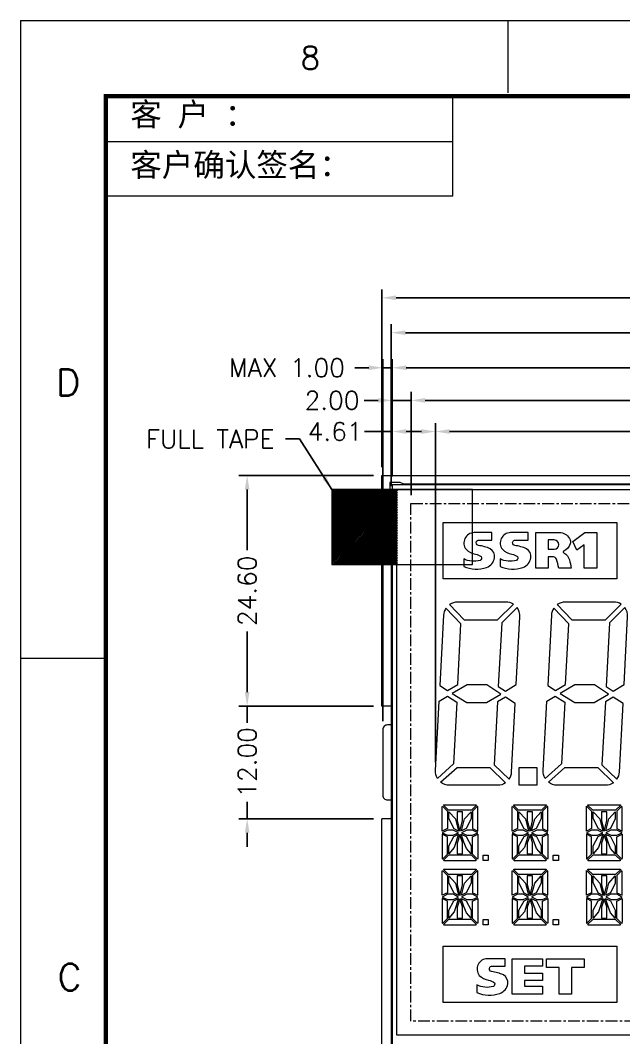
# Model space of a CAD drawing. Extents: x 105 to 1195, y -174 to 82.
# Drawn here: x 105.2 to 169.5, y -26.4 to 82.1 of the extents above; entities that cross this region are included whole.
import ezdxf

# ---------------------------------------------------------------- set-up
doc = ezdxf.new("R2010")
doc.units = 0
doc.header["$MEASUREMENT"] = 0
doc.linetypes.add('AUSGEZOGEN', pattern=[0])
doc.linetypes.add('CENTER', pattern=[2, 1.25, -0.25, 0.25, -0.25])
doc.layers.get('0').update_dxf_attribs({"linetype": 'AUSGEZOGEN'})
for name, color, linetype in [('BL', 3, 'Continuous'), ('D', 4, 'Continuous'), ('DIM', 4, 'Continuous'), ('辅料', 5, 'Continuous')]:
    doc.layers.add(name, color=color, linetype=linetype)
doc.styles.add('ROMANS', font='romans')
doc.dimstyles.new('FT', dxfattribs={"dimscale": 1.5, "dimtxt": 1.3, "dimasz": 1, "dimexe": 0.6, "dimexo": 0.6, "dimgap": 0.3, "dimtad": 0, "dimzin": 1, "dimdsep": 46, "dimtxsty": 'ROMANS', "dimcen": 0, "dimadec": 0, "dimazin": 0, "dimtfac": 1, "dimtmove": 0, "dimatfit": 3, "dimfxl": 0, "dimarcsym": 0})

# ---------------------------------------------------------------- blocks, each defined once
blk = doc.blocks.new('*D1')
at = {"layer": 'Defpoints', "color": 0, "transparency": 16777216}
for p in [(231.93, 52.52), (143.73, 33.57), (231.93, 33.57)]:
    blk.add_point(p, dxfattribs=at)
at = {"layer": 'DIM', "color": 0, "lineweight": -2, "transparency": 16777216}
for p, q in [((143.73, 34.47), (143.73, 53.42)), ((231.93, 34.47), (231.93, 53.42)), ((145.23, 52.52), (176.19, 52.52)), ((230.43, 52.52), (199.47, 52.52))]:
    blk.add_line(p, q, dxfattribs=at)
at = {"layer": 'DIM', "color": 0, "transparency": 16777216}
for points in [[(145.23, 52.77), (145.23, 52.27), (143.73, 52.52)], [(230.43, 52.77), (230.43, 52.27), (231.93, 52.52)]]:
    blk.add_solid(points, dxfattribs=at)
at = {"layer": 'DIM', "color": 0, "lineweight": 5, "transparency": 16777216, "insert": (187.83, 52.52), "char_height": 1.95, "attachment_point": 5, "style": 'ROMANS'}
blk.add_mtext('88.20%%P0.30 BL', dxfattribs=at)
blk = doc.blocks.new('*D2')
at = {"layer": 'Defpoints', "color": 0, "transparency": 16777216}
for p in [(230.93, 48.8), (144.73, 31.54), (230.93, 31.54)]:
    blk.add_point(p, dxfattribs=at)
at = {"layer": 'DIM', "color": 0, "lineweight": -2, "transparency": 16777216}
for p, q in [((144.73, 32.44), (144.73, 49.7)), ((230.93, 32.44), (230.93, 49.7)), ((146.23, 48.8), (179.02, 48.8)), ((229.43, 48.8), (196.63, 48.8))]:
    blk.add_line(p, q, dxfattribs=at)
at = {"layer": 'DIM', "color": 0, "transparency": 16777216}
for points in [[(146.23, 49.05), (146.23, 48.55), (144.73, 48.8)], [(229.43, 49.05), (229.43, 48.55), (230.93, 48.8)]]:
    blk.add_solid(points, dxfattribs=at)
at = {"layer": 'DIM', "color": 0, "lineweight": 5, "transparency": 16777216, "insert": (187.83, 48.8), "char_height": 1.95, "attachment_point": 5, "style": 'ROMANS'}
blk.add_mtext('86.20%%P0.10', dxfattribs=at)
blk = doc.blocks.new('*D3')
at = {"layer": 'Defpoints', "color": 0, "transparency": 16777216}
for p in [(230.83, 45.06), (144.83, 32.57), (230.83, 32.57)]:
    blk.add_point(p, dxfattribs=at)
at = {"layer": 'DIM', "color": 0, "lineweight": -2, "transparency": 16777216}
for p, q in [((144.83, 33.47), (144.83, 45.96)), ((230.83, 33.47), (230.83, 45.96)), ((146.33, 45.06), (176.23, 45.06)), ((229.33, 45.06), (199.42, 45.06))]:
    blk.add_line(p, q, dxfattribs=at)
at = {"layer": 'DIM', "color": 0, "transparency": 16777216}
for points in [[(146.33, 45.31), (146.33, 44.81), (144.83, 45.06)], [(229.33, 45.31), (229.33, 44.81), (230.83, 45.06)]]:
    blk.add_solid(points, dxfattribs=at)
at = {"layer": 'DIM', "color": 0, "lineweight": 5, "transparency": 16777216, "insert": (187.83, 45.06), "char_height": 1.95, "attachment_point": 5, "style": 'ROMANS'}
blk.add_mtext('86.00%%P0.2 LCD', dxfattribs=at)
blk = doc.blocks.new('*D4')
at = {"layer": 'Defpoints', "color": 0, "transparency": 16777216}
for p in [(228.83, 41.58), (146.83, 30.57), (228.83, 30.57)]:
    blk.add_point(p, dxfattribs=at)
at = {"layer": 'DIM', "color": 0, "lineweight": -2, "transparency": 16777216}
for p, q in [((146.83, 31.47), (146.83, 42.48)), ((228.83, 31.47), (228.83, 42.48)), ((148.33, 41.58), (180.27, 41.58)), ((227.33, 41.58), (195.38, 41.58))]:
    blk.add_line(p, q, dxfattribs=at)
at = {"layer": 'DIM', "color": 0, "transparency": 16777216}
for points in [[(148.33, 41.83), (148.33, 41.33), (146.83, 41.58)], [(227.33, 41.83), (227.33, 41.33), (228.83, 41.58)]]:
    blk.add_solid(points, dxfattribs=at)
at = {"layer": 'DIM', "color": 0, "lineweight": 5, "transparency": 16777216, "insert": (187.83, 41.58), "char_height": 1.95, "attachment_point": 5, "style": 'ROMANS'}
blk.add_mtext('V.A 82.00', dxfattribs=at)
blk = doc.blocks.new('*D5')
at = {"layer": 'Defpoints', "color": 0, "transparency": 16777216}
for p in [(226.22, 38.26), (226.22, 28.56), (149.44, 2.11)]:
    blk.add_point(p, dxfattribs=at)
at = {"layer": 'DIM', "color": 0, "lineweight": -2, "transparency": 16777216}
for p, q in [((149.44, 3.01), (149.44, 39.16)), ((226.22, 29.46), (226.22, 39.16)), ((150.94, 38.26), (180.27, 38.26)), ((224.72, 38.26), (195.38, 38.26))]:
    blk.add_line(p, q, dxfattribs=at)
at = {"layer": 'DIM', "color": 0, "transparency": 16777216}
for points in [[(150.94, 38.51), (150.94, 38.01), (149.44, 38.26)], [(224.72, 38.51), (224.72, 38.01), (226.22, 38.26)]]:
    blk.add_solid(points, dxfattribs=at)
at = {"layer": 'DIM', "color": 0, "lineweight": 5, "transparency": 16777216, "insert": (187.83, 38.26), "char_height": 1.95, "attachment_point": 5, "style": 'ROMANS'}
blk.add_mtext('A.A 76.78', dxfattribs=at)
blk = doc.blocks.new('*D14')
at = {"layer": 'Defpoints', "color": 0, "transparency": 16777216}
for p in [(144.83, 38.26), (144.83, 32.57), (149.44, 30.57)]:
    blk.add_point(p, dxfattribs=at)
at = {"layer": 'DIM', "color": 0, "lineweight": -2, "transparency": 16777216}
for p, q in [((144.83, 33.47), (144.83, 39.16)), ((149.44, 31.47), (149.44, 39.16)), ((144.83, 38.26), (141.88, 38.26)), ((147.94, 38.26), (146.33, 38.26))]:
    blk.add_line(p, q, dxfattribs=at)
at = {"layer": 'DIM', "color": 0, "transparency": 16777216}
for points in [[(146.33, 38.51), (146.33, 38.01), (144.83, 38.26)], [(147.94, 38.51), (147.94, 38.01), (149.44, 38.26)]]:
    blk.add_solid(points, dxfattribs=at)
at = {"layer": 'DIM', "color": 0, "lineweight": 5, "transparency": 16777216, "insert": (138.74, 38.26), "char_height": 1.95, "attachment_point": 5, "style": 'ROMANS'}
blk.add_mtext('4.61', dxfattribs=at)
blk = doc.blocks.new('*D15')
at = {"layer": 'Defpoints', "color": 0, "transparency": 16777216}
for p in [(144.83, 41.58), (144.83, 32.57), (146.83, 30.57)]:
    blk.add_point(p, dxfattribs=at)
at = {"layer": 'DIM', "color": 0, "lineweight": -2, "transparency": 16777216}
for p, q in [((144.83, 33.47), (144.83, 42.48)), ((146.83, 31.47), (146.83, 42.48)), ((143.33, 41.58), (141.83, 41.58)), ((146.83, 41.58), (144.83, 41.58)), ((148.33, 41.58), (149.83, 41.58))]:
    blk.add_line(p, q, dxfattribs=at)
at = {"layer": 'DIM', "color": 0, "transparency": 16777216}
for points in [[(143.33, 41.83), (143.33, 41.33), (144.83, 41.58)], [(148.33, 41.83), (148.33, 41.33), (146.83, 41.58)]]:
    blk.add_solid(points, dxfattribs=at)
at = {"layer": 'DIM', "color": 0, "lineweight": 5, "transparency": 16777216, "insert": (138.41, 41.58), "char_height": 1.95, "attachment_point": 5, "style": 'ROMANS'}
blk.add_mtext('2.00', dxfattribs=at)
blk = doc.blocks.new('*D16')
at = {"layer": 'Defpoints', "color": 0, "transparency": 16777216}
for p in [(144.83, 45.06), (144.83, 32.57), (143.83, 6.47)]:
    blk.add_point(p, dxfattribs=at)
at = {"layer": 'DIM', "color": 0, "lineweight": -2, "transparency": 16777216}
for p, q in [((143.83, 7.37), (143.83, 45.96)), ((144.83, 33.47), (144.83, 45.96)), ((142.33, 45.06), (140.83, 45.06)), ((144.83, 45.06), (143.83, 45.06)), ((146.33, 45.06), (147.83, 45.06))]:
    blk.add_line(p, q, dxfattribs=at)
at = {"layer": 'DIM', "color": 0, "transparency": 16777216}
for points in [[(142.33, 45.31), (142.33, 44.81), (143.83, 45.06)], [(146.33, 45.31), (146.33, 44.81), (144.83, 45.06)]]:
    blk.add_solid(points, dxfattribs=at)
at = {"layer": 'DIM', "color": 0, "lineweight": 5, "transparency": 16777216, "insert": (133.6, 45.06), "char_height": 1.95, "attachment_point": 5, "style": 'ROMANS'}
blk.add_mtext('MAX 1.00', dxfattribs=at)
blk = doc.blocks.new('*D17')
at = {"layer": 'Defpoints', "color": 0, "transparency": 16777216}
for p in [(143.73, 33.57), (129.36, 8.97), (143.73, 8.97)]:
    blk.add_point(p, dxfattribs=at)
at = {"layer": 'DIM', "color": 0, "lineweight": -2, "transparency": 16777216}
for p, q in [((142.83, 33.57), (128.46, 33.57)), ((129.36, 32.07), (129.36, 25.62)), ((129.36, 10.47), (129.36, 16.92)), ((142.83, 8.97), (128.46, 8.97))]:
    blk.add_line(p, q, dxfattribs=at)
at = {"layer": 'DIM', "color": 0, "transparency": 16777216}
for points in [[(129.11, 32.07), (129.61, 32.07), (129.36, 33.57)], [(129.11, 10.47), (129.61, 10.47), (129.36, 8.97)]]:
    blk.add_solid(points, dxfattribs=at)
at = {"layer": 'DIM', "color": 0, "lineweight": 5, "transparency": 16777216, "insert": (129.36, 21.27), "char_height": 1.95, "attachment_point": 5, "rotation": 90, "style": 'ROMANS'}
blk.add_mtext('24.60', dxfattribs=at)
blk = doc.blocks.new('*D18')
at = {"layer": 'Defpoints', "color": 0, "transparency": 16777216}
for p in [(143.73, 8.97), (129.36, -3.03), (143.73, -3.03)]:
    blk.add_point(p, dxfattribs=at)
at = {"layer": 'DIM', "color": 0, "lineweight": -2, "transparency": 16777216}
for p, q in [((129.36, 10.47), (129.36, 11.97)), ((142.83, 8.97), (128.46, 8.97)), ((129.36, 8.97), (129.36, 7.18)), ((129.36, -3.03), (129.36, -1.24)), ((142.83, -3.03), (128.46, -3.03)), ((129.36, -4.53), (129.36, -6.03))]:
    blk.add_line(p, q, dxfattribs=at)
at = {"layer": 'DIM', "color": 0, "transparency": 16777216}
for points in [[(129.11, 10.47), (129.61, 10.47), (129.36, 8.97)], [(129.11, -4.53), (129.61, -4.53), (129.36, -3.03)]]:
    blk.add_solid(points, dxfattribs=at)
at = {"layer": 'DIM', "color": 0, "lineweight": 5, "transparency": 16777216, "insert": (129.36, 2.97), "char_height": 1.95, "attachment_point": 5, "rotation": 90, "style": 'ROMANS'}
blk.add_mtext('12.00', dxfattribs=at)
blk = doc.blocks.new('0')
at = {"lineweight": 5}
for p, q in [((0, 65.2), (0, 0)), ((86, 65.2), (0, 65.2))]:
    blk.add_line(p, q, dxfattribs=at)
at = {"linetype": 'CENTER', "lineweight": 5}
blk.add_lwpolyline([(84, 63.2), (84, 8), (2, 8), (2, 63.2)], close=True, dxfattribs=at)
at = {"lineweight": 5}
for points in [[(23.93, 61.19), (23.93, 55.19), (5.43, 55.19), (5.43, 61.19)], [(21.81, 56.33), (20.45, 56.33), (20.45, 58.81), (19.67, 58.23), (19.26, 59.16), (20.52, 60.11), (21.81, 60.11)], [(11.57, 42.9), (10.09, 43.89), (7.98, 43.89), (6.4, 42.96), (7.96, 41.99), (10.05, 41.99)], [(23.07, 42.9), (21.58, 43.89), (19.47, 43.89), (17.9, 42.96), (19.46, 41.99), (21.54, 41.99)], [(13.52, 35.06), (15.42, 35.06), (15.42, 33.16), (13.52, 33.16)], [(6.04, 29.63), (6.04, 30.35), (6.74, 29.58), (7.06, 28.28), (6.6, 28.52)], [(6.94, 30.35), (6.94, 29.42), (7.22, 28.28), (7.5, 29.38), (7.5, 30.35)], [(7.72, 29.6), (8.4, 30.35), (8.4, 29.58), (7.89, 28.54), (7.38, 28.29)], [(13.51, 29.63), (13.51, 30.35), (14.21, 29.58), (14.53, 28.28), (14.07, 28.52)], [(14.4, 30.35), (14.4, 29.42), (14.69, 28.28), (14.97, 29.38), (14.97, 30.35)], [(15.19, 29.6), (15.87, 30.35), (15.87, 29.58), (15.36, 28.54), (14.85, 28.29)], [(21.42, 29.63), (21.42, 30.35), (22.12, 29.58), (22.44, 28.28), (21.98, 28.52)], [(22.31, 30.35), (22.31, 29.42), (22.6, 28.28), (22.88, 29.38), (22.88, 30.35)], [(23.09, 29.6), (23.78, 30.35), (23.78, 29.58), (23.27, 28.54), (22.76, 28.29)], [(5.32, 28.11), (5.88, 27.83), (6.5, 27.83), (7.06, 28.1), (6.5, 28.39), (5.88, 28.39)], [(7.38, 28.11), (7.96, 27.83), (8.55, 27.83), (9.12, 28.11), (8.55, 28.39), (7.94, 28.39)], [(12.79, 28.11), (13.35, 27.83), (13.97, 27.83), (14.53, 28.1), (13.97, 28.39), (13.35, 28.39)], [(14.85, 28.11), (15.43, 27.83), (16.02, 27.83), (16.59, 28.11), (16.02, 28.39), (15.41, 28.39)], [(20.7, 28.11), (21.26, 27.83), (21.88, 27.83), (22.44, 28.1), (21.88, 28.39), (21.26, 28.39)], [(22.76, 28.11), (23.34, 27.83), (23.93, 27.83), (24.5, 28.11), (23.93, 28.39), (23.32, 28.39)], [(6.62, 26.53), (6.04, 25.87), (6.04, 26.69), (6.58, 27.69), (7.07, 27.94)], [(7.22, 27.89), (6.94, 27), (6.94, 25.87), (7.5, 25.87), (7.5, 27.05)], [(7.36, 27.95), (7.9, 27.69), (8.4, 26.7), (8.4, 25.87), (7.91, 26.42), (7.65, 27.1)], [(14.09, 26.53), (13.51, 25.87), (13.51, 26.69), (14.05, 27.69), (14.54, 27.94)], [(14.69, 27.89), (14.4, 27), (14.4, 25.87), (14.97, 25.87), (14.97, 27.05)], [(14.83, 27.95), (15.37, 27.69), (15.87, 26.7), (15.87, 25.87), (15.38, 26.42), (15.12, 27.1)], [(22, 26.53), (21.42, 25.87), (21.42, 26.69), (21.96, 27.69), (22.45, 27.94)], [(22.6, 27.89), (22.31, 27), (22.31, 25.87), (22.88, 25.87), (22.88, 27.05)], [(22.74, 27.95), (23.27, 27.69), (23.78, 26.7), (23.78, 25.87), (23.28, 26.42), (23.02, 27.1)], [(9.68, 25.15), (9.68, 25.71), (10.24, 25.71), (10.24, 25.15)], [(17.15, 25.15), (17.15, 25.71), (17.71, 25.71), (17.71, 25.15)], [(6.04, 22.77), (6.04, 23.5), (6.74, 22.72), (7.06, 21.42), (6.6, 21.66)], [(6.94, 23.5), (6.94, 22.57), (7.22, 21.42), (7.5, 22.52), (7.5, 23.5)], [(7.72, 22.74), (8.4, 23.5), (8.4, 22.72), (7.89, 21.68), (7.38, 21.43)], [(13.51, 22.77), (13.51, 23.5), (14.21, 22.72), (14.53, 21.42), (14.07, 21.66)], [(14.4, 23.5), (14.4, 22.57), (14.69, 21.42), (14.97, 22.52), (14.97, 23.5)], [(15.19, 22.74), (15.87, 23.5), (15.87, 22.72), (15.36, 21.68), (14.85, 21.43)], [(21.42, 22.77), (21.42, 23.5), (22.12, 22.72), (22.44, 21.42), (21.98, 21.66)], [(22.31, 23.5), (22.31, 22.57), (22.6, 21.42), (22.88, 22.52), (22.88, 23.5)], [(23.09, 22.74), (23.78, 23.5), (23.78, 22.72), (23.27, 21.68), (22.76, 21.43)], [(5.32, 21.25), (5.88, 20.97), (6.5, 20.97), (7.06, 21.25), (6.5, 21.54), (5.88, 21.54)], [(6.62, 19.67), (6.04, 19.01), (6.04, 19.83), (6.58, 20.84), (7.07, 21.08)], [(7.22, 21.03), (6.94, 20.15), (6.94, 19.01), (7.5, 19.01), (7.5, 20.2)], [(7.36, 21.09), (7.9, 20.83), (8.4, 19.85), (8.4, 19.01), (7.91, 19.57), (7.65, 20.25)], [(7.38, 21.26), (7.96, 20.97), (8.55, 20.97), (9.12, 21.25), (8.55, 21.54), (7.94, 21.54)], [(12.79, 21.25), (13.35, 20.97), (13.97, 20.97), (14.53, 21.25), (13.97, 21.54), (13.35, 21.54)], [(14.09, 19.67), (13.51, 19.01), (13.51, 19.83), (14.05, 20.84), (14.54, 21.08)], [(14.69, 21.03), (14.4, 20.15), (14.4, 19.01), (14.97, 19.01), (14.97, 20.2)], [(14.83, 21.09), (15.37, 20.83), (15.87, 19.85), (15.87, 19.01), (15.38, 19.57), (15.12, 20.25)], [(14.85, 21.26), (15.43, 20.97), (16.02, 20.97), (16.59, 21.25), (16.02, 21.54), (15.41, 21.54)], [(20.7, 21.25), (21.26, 20.97), (21.88, 20.97), (22.44, 21.25), (21.88, 21.54), (21.26, 21.54)], [(22, 19.67), (21.42, 19.01), (21.42, 19.83), (21.96, 20.84), (22.45, 21.08)], [(22.6, 21.03), (22.31, 20.15), (22.31, 19.01), (22.88, 19.01), (22.88, 20.2)], [(22.74, 21.09), (23.27, 20.83), (23.78, 19.85), (23.78, 19.01), (23.28, 19.57), (23.02, 20.25)], [(22.76, 21.26), (23.34, 20.97), (23.93, 20.97), (24.5, 21.25), (23.93, 21.54), (23.32, 21.54)], [(9.68, 18.29), (9.68, 18.86), (10.24, 18.86), (10.24, 18.29)], [(17.15, 18.29), (17.15, 18.86), (17.71, 18.86), (17.71, 18.29)], [(23.93, 16.01), (23.93, 10.01), (5.43, 10.01), (5.43, 16.01)], [(16.02, 14.67), (16.02, 13.89), (14.11, 13.89), (14.11, 13.14), (16.02, 13.14), (16.02, 12.35), (14.11, 12.35), (14.11, 11.73), (16.02, 11.73), (16.02, 10.88), (12.78, 10.88), (12.78, 14.67)], [(20.46, 14.67), (20.46, 13.73), (19.13, 13.73), (19.13, 10.88), (17.79, 10.88), (17.79, 13.73), (16.43, 13.73), (16.43, 14.67)]]:
    blk.add_lwpolyline(points, close=True, dxfattribs=at)
for points in [[(10.9, 57.43, 0.305364), (10.45, 58.38, 0.090968), (9.18, 58.73, -0.517209), (9, 59.19, -0.201863), (9.17, 59.3), (10.63, 59.3), (10.63, 60.11), (8.74, 60.11, 0.621852), (7.87, 58.33, 0.136877), (8.88, 57.81, -0.100033), (9.49, 57.55, -0.400504), (9.37, 57.15, -0.194232), (7.62, 57.32), (7.62, 56.5, 0.186866), (10.05, 56.4, 0.283459)], [(11.75, 58.33, 0.136877), (12.75, 57.81, -0.100033), (13.36, 57.55, -0.400504), (13.25, 57.15, -0.194232), (11.49, 57.32), (11.49, 56.5, 0.186866), (13.93, 56.4, 0.283459), (14.78, 57.43, 0.305364), (14.32, 58.38, 0.090968), (13.06, 58.73, -0.517209), (12.88, 59.19, -0.201863), (13.05, 59.3), (14.51, 59.3), (14.51, 60.11), (12.61, 60.11, 0.621852)], [(18.29, 58.15, 0.64533), (18.28, 57.97, -0.212796), (18.9, 57.2, -0.009564), (19.07, 56.33), (17.76, 56.33, 0.026669), (17.5, 57.28, 0.263711), (17.18, 57.53), (16.61, 57.53), (16.61, 56.33), (15.32, 56.33), (15.32, 60.11), (17.99, 60.11, -0.270844), (18.96, 59.35, -0.166118), (18.98, 58.9, -0.237164)], [(16.61, 58.33), (17.28, 58.33, 0.936993), (17.28, 59.33), (16.61, 59.33)], [(6.1, 52.43), (7.66, 50.81), (11.24, 50.81), (12.92, 52.47, 0.145208), (12.1, 52.71), (6.98, 52.71, 0.157295)], [(13.31, 52.11), (11.67, 50.49), (11.31, 43.71), (12.08, 43.21), (13.22, 43.9), (13.6, 51.13, 0.174458)], [(17.59, 52.43), (19.16, 50.81), (22.73, 50.81), (24.41, 52.47, 0.145208), (23.6, 52.71), (18.47, 52.71, 0.157295)], [(24.8, 52.11), (23.16, 50.49), (22.8, 43.71), (23.57, 43.21), (24.72, 43.9), (25.09, 51.13, 0.174458)], [(5.48, 51.29), (5.08, 43.79), (5.9, 43.28), (6.99, 43.92), (7.33, 50.39), (5.73, 52.05, 0.135566)], [(16.97, 51.29), (16.58, 43.79), (17.39, 43.28), (18.49, 43.92), (18.83, 50.39), (17.22, 52.05, 0.135566)], [(5, 42.13), (5.89, 42.66), (6.89, 42.03), (6.55, 35.45), (4.82, 33.9, -0.147229), (4.61, 34.74)], [(11.22, 42.05), (10.87, 35.35), (12.46, 33.8, 0.141357), (12.73, 34.58), (13.12, 41.88), (12.06, 42.58)], [(16.49, 42.13), (17.38, 42.66), (18.39, 42.03), (18.04, 35.45), (16.31, 33.9, -0.147229), (16.1, 34.74)], [(22.72, 42.05), (22.36, 35.35), (23.96, 33.8, 0.141357), (24.23, 34.58), (24.61, 41.88), (23.55, 42.58)], [(5.16, 33.5), (6.91, 35.06), (10.41, 35.06), (12.08, 33.42, -0.151515), (11.24, 33.16), (6.11, 33.16, -0.172473)], [(16.65, 33.5), (18.4, 35.06), (21.91, 35.06), (23.58, 33.42, -0.151515), (22.73, 33.16), (17.6, 33.16, -0.172473)], [(5.32, 30.82, -0.120758), (5.35, 30.94), (5.88, 30.4), (5.88, 28.57), (5.32, 28.28)], [(5.99, 30.51), (5.46, 31.05, -0.120758), (5.58, 31.07), (8.86, 31.07, -0.120758), (8.98, 31.05), (8.44, 30.51)], [(9.09, 30.94), (8.55, 30.4), (8.55, 28.57), (9.12, 28.28), (9.12, 30.82, 0.120758)], [(12.79, 30.82, -0.120758), (12.82, 30.94), (13.35, 30.4), (13.35, 28.57), (12.79, 28.28)], [(13.46, 30.51), (12.93, 31.05, -0.120758), (13.04, 31.07), (16.33, 31.07, -0.120758), (16.45, 31.05), (15.91, 30.51)], [(16.56, 30.94), (16.02, 30.4), (16.02, 28.57), (16.59, 28.28), (16.59, 30.82, 0.120758)], [(20.7, 30.82, -0.120758), (20.72, 30.94), (21.26, 30.4), (21.26, 28.57), (20.7, 28.28)], [(21.37, 30.51), (20.83, 31.05, -0.120758), (20.95, 31.07), (24.24, 31.07, -0.120758), (24.36, 31.05), (23.82, 30.51)], [(24.47, 30.94), (23.93, 30.4), (23.93, 28.57), (24.5, 28.28), (24.5, 30.82, 0.120758)], [(5.35, 25.29), (5.88, 25.82), (5.88, 27.66), (5.32, 27.94), (5.32, 25.4, 0.120758)], [(9.12, 25.4, -0.120758), (9.09, 25.29), (8.55, 25.82), (8.55, 27.66), (9.12, 27.94)], [(12.82, 25.29), (13.35, 25.82), (13.35, 27.66), (12.79, 27.94), (12.79, 25.4, 0.120758)], [(16.59, 25.4, -0.120758), (16.56, 25.29), (16.02, 25.82), (16.02, 27.66), (16.59, 27.94)], [(20.72, 25.29), (21.26, 25.82), (21.26, 27.66), (20.7, 27.94), (20.7, 25.4, 0.120758)], [(24.5, 25.4, -0.120758), (24.47, 25.29), (23.93, 25.82), (23.93, 27.66), (24.5, 27.94)], [(8.44, 25.71), (5.99, 25.71), (5.46, 25.18, 0.120758), (5.58, 25.15), (8.86, 25.15, 0.120758), (8.98, 25.18)], [(15.91, 25.71), (13.46, 25.71), (12.93, 25.18, 0.120758), (13.04, 25.15), (16.33, 25.15, 0.120758), (16.45, 25.18)], [(23.82, 25.71), (21.37, 25.71), (20.83, 25.18, 0.120758), (20.95, 25.15), (24.24, 25.15, 0.120758), (24.36, 25.18)], [(5.32, 23.96, -0.120758), (5.35, 24.08), (5.88, 23.54), (5.88, 21.71), (5.32, 21.43)], [(5.99, 23.65), (5.46, 24.19, -0.120758), (5.58, 24.22), (8.86, 24.22, -0.120758), (8.98, 24.19), (8.44, 23.65)], [(9.09, 24.08), (8.55, 23.54), (8.55, 21.71), (9.12, 21.43), (9.12, 23.96, 0.120758)], [(12.79, 23.96, -0.120758), (12.82, 24.08), (13.35, 23.54), (13.35, 21.71), (12.79, 21.43)], [(13.46, 23.65), (12.93, 24.19, -0.120758), (13.04, 24.22), (16.33, 24.22, -0.120758), (16.45, 24.19), (15.91, 23.65)], [(16.56, 24.08), (16.02, 23.54), (16.02, 21.71), (16.59, 21.43), (16.59, 23.96, 0.120758)], [(20.7, 23.96, -0.120758), (20.72, 24.08), (21.26, 23.54), (21.26, 21.71), (20.7, 21.43)], [(21.37, 23.65), (20.83, 24.19, -0.120758), (20.95, 24.22), (24.24, 24.22, -0.120758), (24.36, 24.19), (23.82, 23.65)], [(24.47, 24.08), (23.93, 23.54), (23.93, 21.71), (24.5, 21.43), (24.5, 23.96, 0.120758)], [(5.35, 18.43), (5.88, 18.96), (5.88, 20.8), (5.32, 21.08), (5.32, 18.55, 0.120758)], [(9.12, 18.55, -0.120758), (9.09, 18.43), (8.55, 18.96), (8.55, 20.8), (9.12, 21.08)], [(12.82, 18.43), (13.35, 18.96), (13.35, 20.8), (12.79, 21.08), (12.79, 18.55, 0.120758)], [(16.59, 18.55, -0.120758), (16.56, 18.43), (16.02, 18.96), (16.02, 20.8), (16.59, 21.08)], [(20.72, 18.43), (21.26, 18.96), (21.26, 20.8), (20.7, 21.08), (20.7, 18.55, 0.120758)], [(24.5, 18.55, -0.120758), (24.47, 18.43), (23.93, 18.96), (23.93, 20.8), (24.5, 21.08)], [(8.44, 18.86), (5.99, 18.86), (5.46, 18.32, 0.120758), (5.58, 18.29), (8.86, 18.29, 0.120758), (8.98, 18.32)], [(15.91, 18.86), (13.46, 18.86), (12.93, 18.32, 0.120758), (13.04, 18.29), (16.33, 18.29, 0.120758), (16.45, 18.32)], [(23.82, 18.86), (21.37, 18.86), (20.83, 18.32, 0.120758), (20.95, 18.29), (24.24, 18.29, 0.120758), (24.36, 18.32)], [(12.31, 11.99, 0.305364), (11.85, 12.94, 0.090968), (10.59, 13.29, -0.517209), (10.41, 13.75, -0.201863), (10.58, 13.86), (12.04, 13.86), (12.04, 14.67), (10.15, 14.67, 0.621852), (9.28, 12.89, 0.136877), (10.28, 12.37, -0.100033), (10.89, 12.11, -0.400504), (10.78, 11.71, -0.194232), (9.02, 11.88), (9.02, 11.06, 0.186866), (11.46, 10.96, 0.283459)]]:
    blk.add_lwpolyline(points, format="xyb", close=True, dxfattribs=at)
blk.add_lwpolyline([(0, 39.6), (-0.5, 39.6, 0.414214), (-1, 39.1), (-1, 32.1, 0.414214), (-0.5, 31.6), (0, 31.6)], format="xyb", dxfattribs=at)

msp = doc.modelspace()

# ---------------------------------------------------------------- hatches: boundary and pattern name
at = {"layer": '辅料', "lineweight": 5}
h = msp.add_hatch(dxfattribs=at)
h.set_pattern_fill('ANSI31', color=3, angle=180, style=0)
h.set_pattern_definition([(315, (1144.8492, -2291.08122), (-0.0883883476, -0.0883883476), [])])
h.paths.add_polyline_path([(145.396, 24.066), (138.396, 24.066), (138.396, 32.066), (145.396, 32.066)])

# ---------------------------------------------------------------- linework, layer by layer
at = {"layer": 'BL', "color": 6, "lineweight": 5}
for p, q in [((143.727, 33.566), (231.927, 33.566)), ((143.727, 8.966), (143.727, 33.566)), ((145.677, 32.816), (144.577, 32.816)), ((144.577, 32.816), (144.577, 31.716)), ((145.977, 32.666), (145.677, 32.816)), ((145.977, 32.666), (229.677, 32.666)), ((144.727, 31.416), (144.577, 31.716)), ((144.727, 31.416), (144.727, -32.634)), ((144.727, 8.966), (143.727, 8.966)), ((143.727, -32.634), (143.727, -3.034)), ((144.727, -3.034), (143.727, -3.034))]:
    msp.add_line(p, q, dxfattribs=at)
at = {"layer": 'D', "lineweight": 9}
for p, q in [((105.181, 82.11), (105.181, -173.877)), ((105.181, 82.11), (467.21, 82.11)), ((157.156, 82.11), (157.156, 74.368)), ((151.287, 63.367), (151.287, 74.01)), ((151.287, 69.146), (114.297, 69.146)), ((151.287, 63.367), (114.297, 63.367)), ((105.181, 14.104), (114.297, 14.104))]:
    msp.add_line(p, q, dxfattribs=at)
at = {"layer": 'D', "lineweight": 9, "const_width": 0.475}
msp.add_lwpolyline([(456.385, 74.016), (114.297, 74.016), (114.297, -165.783), (456.385, -165.783), (456.385, 74.016)], dxfattribs=at)
at = {"layer": 'DIM', "lineweight": 5}
msp.add_lwpolyline([(230.327, 32.066), (230.327, -26.134), (145.327, -26.134), (145.327, 32.066)], close=True, dxfattribs=at)
at = {"layer": '辅料', "color": 3, "lineweight": 5}
msp.add_lwpolyline([(138.396, 24.066), (153.396, 24.066), (153.396, 32.066), (138.396, 32.066)], close=True, dxfattribs=at)

# ---------------------------------------------------------------- block references
msp.add_blockref('0', (144.827, -32.634))

# ---------------------------------------------------------------- texts
at = {"layer": 'D', "lineweight": 9, "style": 'ROMANS'}
for s, height, p in [('8', 2.419, (135.058, 76.904)), ('D', 2.849, (108.988, 42.075)), ('C', 2.849, (109.148, -21.35))]:
    msp.add_text(s, height=height, dxfattribs=at).set_placement(p)
at = {"layer": 'D', "lineweight": 9, "char_height": 2.46263, "attachment_point": 1, "style": 'ROMANS'}
for s, insert, width in [('{\\fSimSun|b0|i0|c134|p2;客 户 ：   }', (116.905, 73.317), 44.08622), ('{\\fSimSun|b0|i0|c134|p2;客户确认签名：}', (116.905, 67.932), 32.64755)]:
    msp.add_mtext(s, dxfattribs=dict(at, insert=insert, width=width))
at = {"layer": 'DIM', "lineweight": 5, "insert": (132.276, 38.423), "char_height": 1.95, "attachment_point": 3, "style": 'ROMANS'}
msp.add_mtext('FULL TAPE', dxfattribs=at)

# ---------------------------------------------------------------- dimensions: what is measured, and where the dimension line sits
at = {"layer": 'DIM', "lineweight": 5}
for base, p1, p2, text, picture, middle in [((231.927, 52.519), (143.727, 33.566), (231.927, 33.566), '<>%%P0.30 BL', '*D1', (187.827, 52.519)), ((230.927, 48.795), (144.727, 31.538), (230.927, 31.538), '<>%%P0.10', '*D2', (187.827, 48.795)), ((230.827, 45.064), (144.827, 32.566), (230.827, 32.566), '<>%%P0.2 LCD', '*D3', (187.827, 45.064)), ((228.827, 41.581), (146.827, 30.566), (228.827, 30.566), 'V.A <>', '*D4', (187.827, 41.581)), ((226.217, 38.259), (149.437, 2.106), (226.217, 28.556), 'A.A <>', '*D5', (187.827, 38.259))]:
    dim = msp.add_linear_dim(base=base, p1=p1, p2=p2, text=text, dimstyle='FT', dxfattribs=at)
    dim.commit()
    dim.dimension.update_dxf_attribs({"geometry": picture, "text_midpoint": middle})
dim = msp.add_linear_dim(base=(144.827, 45.064), p1=(143.827, 6.466), p2=(144.827, 32.566), text='MAX <>', dimstyle='FT', dxfattribs=at)
dim.commit()
dim.dimension.update_dxf_attribs({"geometry": '*D16', "text_midpoint": (133.598, 45.064), "dimtype": 160})
dim = msp.add_linear_dim(base=(144.827, 41.581), p1=(146.827, 30.566), p2=(144.827, 32.566), dimstyle='FT', dxfattribs=at)
dim.commit()
dim.dimension.update_dxf_attribs({"geometry": '*D15', "text_midpoint": (138.405, 41.581)})
dim = msp.add_linear_dim(base=(144.827, 38.259), p1=(149.437, 30.566), p2=(144.827, 32.566), dimstyle='FT', dxfattribs=at)
dim.commit()
dim.dimension.update_dxf_attribs({"geometry": '*D14', "text_midpoint": (138.738, 38.259), "dimtype": 160})
for base, p1, p2, picture, middle in [((129.362, 8.966), (143.727, 33.566), (143.727, 8.966), '*D17', (129.362, 21.266)), ((129.362, -3.034), (143.727, 8.966), (143.727, -3.034), '*D18', (129.362, 2.966))]:
    dim = msp.add_linear_dim(base=base, p1=p1, p2=p2, angle=90, dimstyle='FT', dxfattribs=at)
    dim.commit()
    dim.dimension.update_dxf_attribs({"geometry": picture, "text_midpoint": middle})

# ---------------------------------------------------------------- leaders
at = {"layer": 'DIM', "lineweight": 5, "annotation_type": 0, "has_hookline": 1, "hookline_direction": 1, "text_width": 15.136}
msp.add_leader([(138.396, 32.066), (134.945, 37.468), (133.445, 37.468)], dimstyle='FT', override={"dimgap": 0.3, "dimtad": 0}, dxfattribs=at)

doc.saveas('drawing.dxf')
